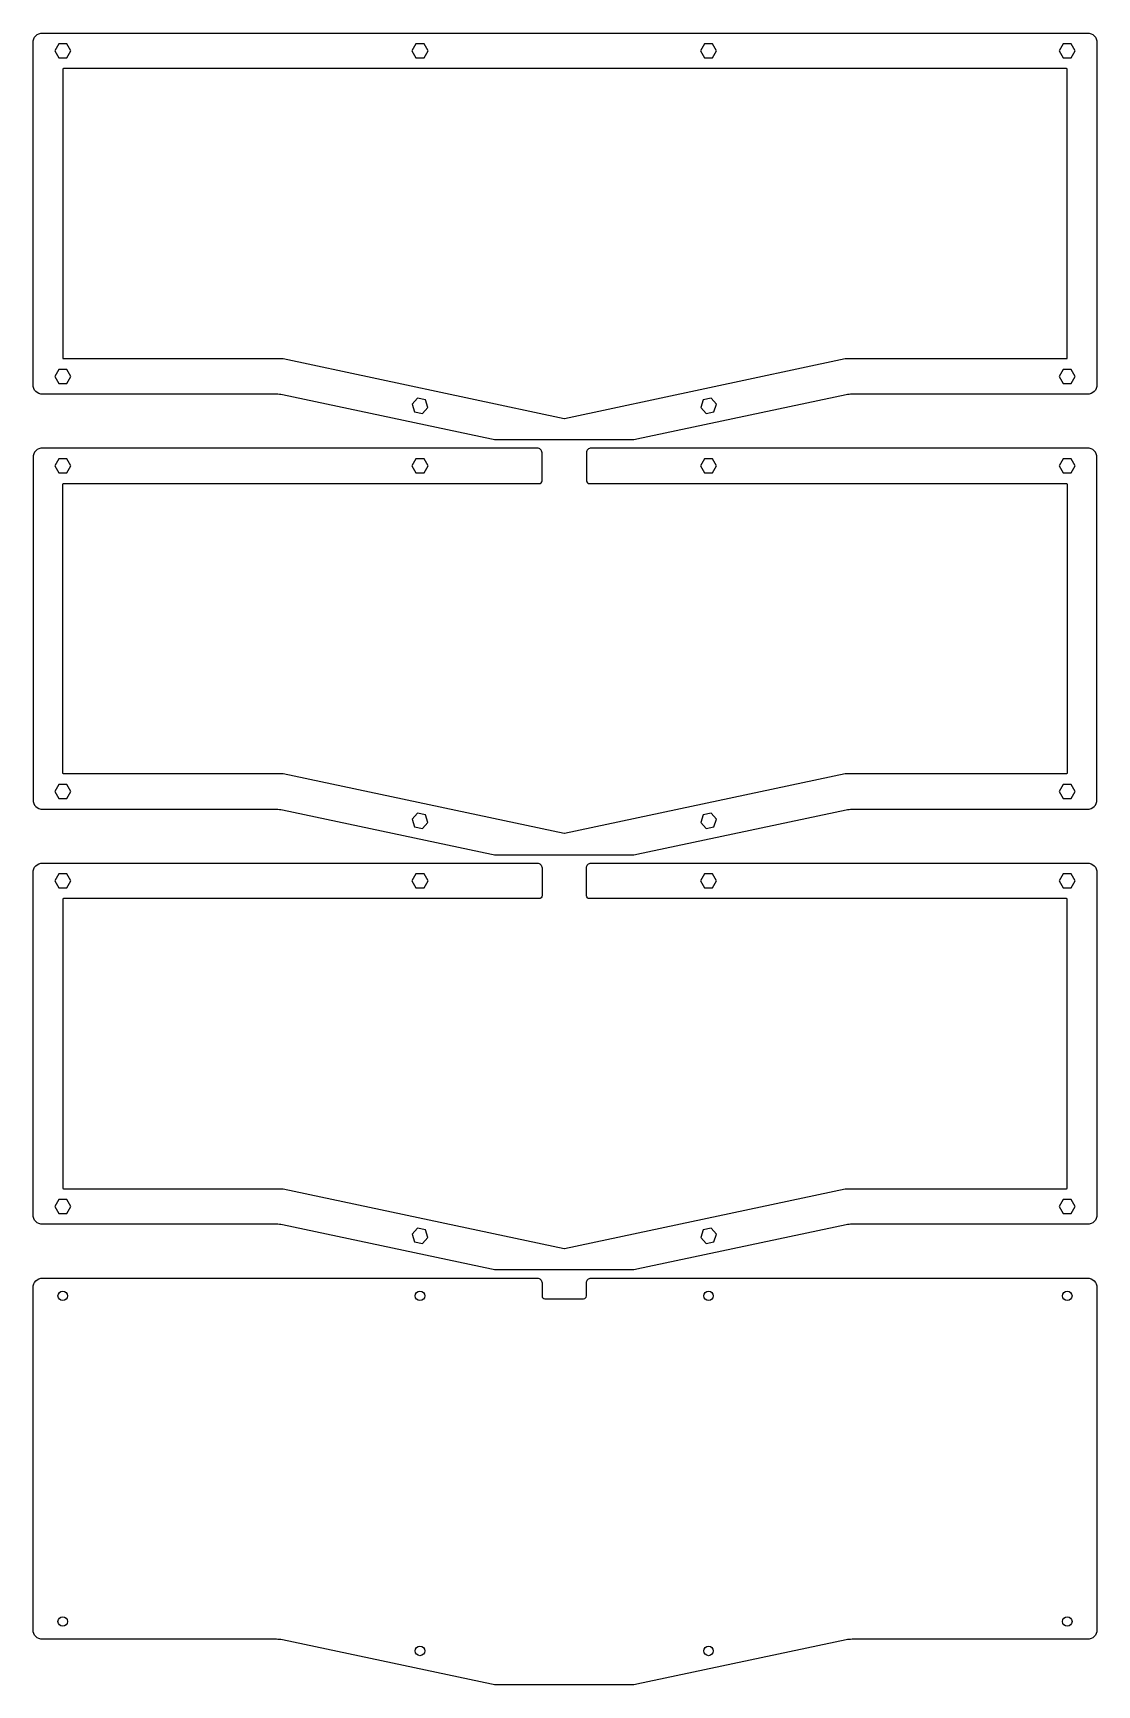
# Model space of a CAD drawing. Header units: millimetres. Extents: x -179 to 919, y -69 to 489.
# Drawn here: x -179 to 179, y -69 to 489 of the extents above; entities that cross this region are included whole.
import ezdxf

# ---------------------------------------------------------------- set-up
doc = ezdxf.new("R2010")
doc.units = ezdxf.units.MM
doc.layers.get('0').update_dxf_attribs({"linetype": 'CONTINUOUS'})

msp = doc.modelspace()

# ---------------------------------------------------------------- linework, layer by layer
for points in [[(176.17, 366.78), (96.78, 366.78, 0.052408), (94.78, 366.57), (24.26, 351.59, -0.052408), (22.26, 351.38), (-22.76, 351.38, -0.052408), (-24.76, 351.59), (-95.28, 366.57, 0.052408), (-97.28, 366.78), (-176.17, 366.78, -0.414214), (-179.37, 369.98), (-179.37, 485.42, -0.414214), (-176.17, 488.62), (176.17, 488.62, -0.414214), (179.37, 485.42), (179.37, 369.98, -0.414214)], [(-0.2, 358.65), (94.51, 378.78), (169.12, 378.78, 0.414214), (169.37, 379.03), (169.37, 476.37, 0.414214), (169.12, 476.62), (-169.12, 476.62, 0.414214), (-169.37, 476.37), (-169.37, 379.03, 0.414214), (-169.12, 378.78), (-95.01, 378.78), (-0.3, 358.65, 0.105104)], [(94.78, 226.57, -0.052408), (96.78, 226.78), (176.17, 226.78, 0.414214), (179.37, 229.98), (179.37, 345.42, 0.414214), (176.17, 348.62), (8.85, 348.62, 0.414214), (7.25, 347.02), (7.25, 337.62, 0.414214), (8.25, 336.62), (169.12, 336.62, -0.414214), (169.37, 336.37), (169.37, 239.03, -0.414214), (169.12, 238.78), (94.51, 238.78), (-0.2, 218.65, -0.105104), (-0.3, 218.65), (-95.01, 238.78), (-169.12, 238.78, -0.414214), (-169.37, 239.03), (-169.37, 336.37, -0.414214), (-169.12, 336.62), (-8.75, 336.62, 0.414214), (-7.75, 337.62), (-7.75, 347.02, 0.414214), (-9.35, 348.62), (-176.17, 348.62, 0.414214), (-179.37, 345.42), (-179.37, 229.98, 0.414214), (-176.17, 226.78), (-97.28, 226.78, -0.052408), (-95.28, 226.57), (-24.76, 211.59, 0.052408), (-22.76, 211.38), (22.26, 211.38, 0.052408), (24.26, 211.59)], [(179.37, 205.42), (179.37, 89.98, -0.414214), (176.17, 86.78), (96.78, 86.78, 0.052408), (94.78, 86.57), (24.26, 71.59, -0.052408), (22.26, 71.38), (-22.76, 71.38, -0.052408), (-24.76, 71.59), (-95.28, 86.57, 0.052408), (-97.28, 86.78), (-176.17, 86.78, -0.414214), (-179.37, 89.98), (-179.37, 205.42, -0.414214), (-176.17, 208.62), (-9.35, 208.62, -0.414214), (-7.75, 207.02), (-7.75, 197.62, -0.414214), (-8.75, 196.62), (-169.12, 196.62, 0.414214), (-169.37, 196.37), (-169.37, 99.03, 0.414214), (-169.12, 98.78), (-95.01, 98.78), (-0.3, 78.65, 0.105104), (-0.2, 78.65), (94.51, 98.78), (169.12, 98.78, 0.414214), (169.37, 99.03), (169.37, 196.37, 0.414214), (169.12, 196.62), (8.25, 196.62, -0.414214), (7.25, 197.62), (7.25, 207.02, -0.414214), (8.85, 208.62), (176.17, 208.62, -0.414214)], [(94.78, -53.43), (24.26, -68.41, -0.052408), (22.26, -68.62), (-22.76, -68.62, -0.052408), (-24.76, -68.41), (-95.28, -53.43, 0.052408), (-97.28, -53.22), (-176.17, -53.22, -0.414214), (-179.37, -50.02), (-179.37, 65.42, -0.414214), (-176.17, 68.62), (-9.35, 68.62, -0.414214), (-7.75, 67.02), (-7.75, 62.62, 0.414214), (-6.75, 61.62), (6.25, 61.62, 0.414214), (7.25, 62.62), (7.25, 67.02, -0.414214), (8.85, 68.62), (176.17, 68.62, -0.414214), (179.37, 65.42), (179.37, -50.02, -0.414214), (176.17, -53.22), (96.78, -53.22, 0.052408)]]:
    msp.add_lwpolyline(points, format="xyb", close=True)
for points in [[(-172.08, 482.62), (-170.73, 480.27), (-168.01, 480.27), (-166.66, 482.62), (-168.01, 484.97), (-170.73, 484.97)], [(-50.26, 480.27), (-47.54, 480.27), (-46.19, 482.62), (-47.54, 484.97), (-50.26, 484.97), (-51.61, 482.62)], [(47.05, 484.97), (45.69, 482.62), (47.05, 480.27), (49.76, 480.27), (51.12, 482.62), (49.76, 484.97)], [(168.01, 480.27), (170.73, 480.27), (172.08, 482.62), (170.73, 484.97), (168.01, 484.97), (166.66, 482.62)], [(-168.01, 370.43), (-166.66, 372.78), (-168.01, 375.13), (-170.73, 375.13), (-172.08, 372.78), (-170.73, 370.43)], [(172.08, 372.78), (170.73, 375.13), (168.01, 375.13), (166.66, 372.78), (168.01, 370.43), (170.73, 370.43)], [(-51.56, 363.41), (-50.72, 360.83), (-48.06, 360.27), (-46.25, 362.29), (-47.09, 364.87), (-49.74, 365.43)], [(49.24, 365.43), (46.59, 364.87), (45.75, 362.29), (47.56, 360.27), (50.22, 360.83), (51.06, 363.41)], [(-166.66, 342.62), (-168.01, 344.97), (-170.73, 344.97), (-172.08, 342.62), (-170.73, 340.27), (-168.01, 340.27)], [(-50.26, 340.27), (-47.54, 340.27), (-46.19, 342.62), (-47.54, 344.97), (-50.26, 344.97), (-51.61, 342.62)], [(49.76, 340.27), (51.12, 342.62), (49.76, 344.97), (47.05, 344.97), (45.69, 342.62), (47.05, 340.27)], [(172.08, 342.62), (170.73, 344.97), (168.01, 344.97), (166.66, 342.62), (168.01, 340.27), (170.73, 340.27)], [(-168.01, 230.43), (-166.66, 232.78), (-168.01, 235.13), (-170.73, 235.13), (-172.08, 232.78), (-170.73, 230.43)], [(166.66, 232.78), (168.01, 230.43), (170.73, 230.43), (172.08, 232.78), (170.73, 235.13), (168.01, 235.13)], [(-50.72, 220.83), (-48.06, 220.27), (-46.25, 222.29), (-47.09, 224.87), (-49.74, 225.43), (-51.56, 223.41)], [(45.75, 222.29), (47.56, 220.27), (50.22, 220.83), (51.06, 223.41), (49.24, 225.43), (46.59, 224.87)], [(-172.08, 202.62), (-170.73, 200.27), (-168.01, 200.27), (-166.66, 202.62), (-168.01, 204.97), (-170.73, 204.97)], [(-50.26, 204.97), (-51.61, 202.62), (-50.26, 200.27), (-47.54, 200.27), (-46.19, 202.62), (-47.54, 204.97)], [(45.69, 202.62), (47.05, 200.27), (49.76, 200.27), (51.12, 202.62), (49.76, 204.97), (47.05, 204.97)], [(166.66, 202.62), (168.01, 200.27), (170.73, 200.27), (172.08, 202.62), (170.73, 204.97), (168.01, 204.97)], [(-170.73, 95.13), (-172.08, 92.78), (-170.73, 90.43), (-168.01, 90.43), (-166.66, 92.78), (-168.01, 95.13)], [(166.66, 92.78), (168.01, 90.43), (170.73, 90.43), (172.08, 92.78), (170.73, 95.13), (168.01, 95.13)], [(-47.09, 84.87), (-49.74, 85.43), (-51.56, 83.41), (-50.72, 80.83), (-48.06, 80.27), (-46.25, 82.29)], [(49.24, 85.43), (46.59, 84.87), (45.75, 82.29), (47.56, 80.27), (50.22, 80.83), (51.06, 83.41)]]:
    msp.add_lwpolyline(points, close=True)
for centre in [(-169.37, 62.62), (-48.9, 62.62), (48.4, 62.62), (169.37, 62.62), (-169.37, -47.22), (169.37, -47.22), (-48.9, -57.15), (48.4, -57.15)]:
    msp.add_circle(centre, 1.6)

doc.saveas('drawing.dxf')
